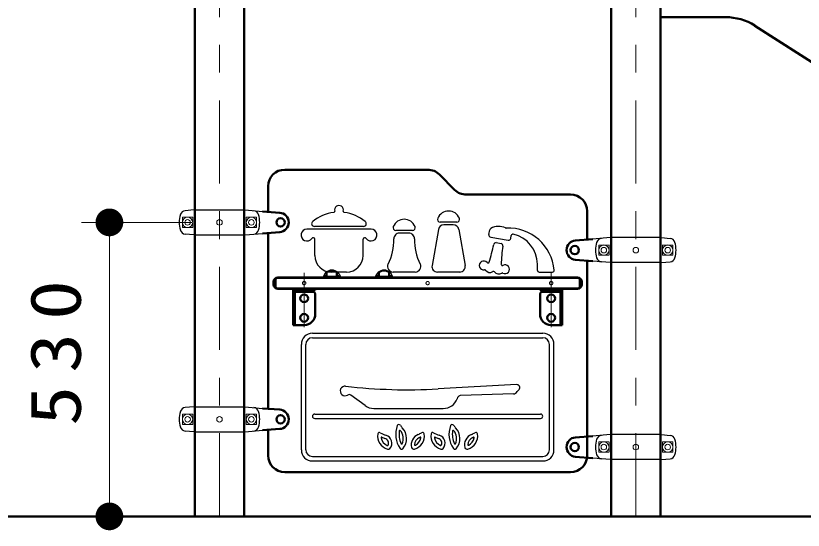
# Model space of a CAD drawing. Units: millimetres on the paper, scale 1:50. Extents: x -385 to 0, y -297 to 267.
# Drawn here: x -259.47 to -231.1, y 39.6 to 58.16 of the extents above; entities that cross this region are included whole.
import ezdxf

# ---------------------------------------------------------------- set-up
doc = ezdxf.new("R2010")
doc.units = ezdxf.units.MM
for name, pattern in [('USER1', [4.5, 2.5, -2]), ('USER2', [6, 3, -1, 1, -1]), ('USER3', [8, 3, -1, 1, -1, 1, -1])]:
    doc.linetypes.add(name, pattern=pattern)
doc.layers.add('1_50', color=140, linetype='Continuous', lineweight=50)
doc.styles.add('ＭＳ ゴシック', font='')
doc.styles.get('ＭＳ ゴシック').set_extended_font_data('MS Gothic')

# ---------------------------------------------------------------- blocks, each defined once
blk = doc.blocks.new('filled_dot')
at = {"color": 0, "linetype": 'Continuous', "lineweight": -2, "const_width": 1.25}
blk.add_lwpolyline([(-0.625, 0, 1), (0.625, 0, 1)], format="xyb", close=True, dxfattribs=at)

msp = doc.modelspace()

# ---------------------------------------------------------------- linework, layer by layer
at = {"layer": '1_50', "color": 7, "linetype": 'USER2', "lineweight": 13}
for p, q in [((-252.129, 40.105), (-252.129, 80.105)), ((-237.129, 40.105), (-237.129, 80.105)), ((-249.079, 46.924), (-249.079, 48.882)), ((-240.179, 46.924), (-240.179, 48.882))]:
    msp.add_line(p, q, dxfattribs=at)
at = {"layer": '1_50'}
for p, q in [((-253.019, 40.105), (-253.019, 79.685)), ((-251.239, 40.105), (-251.239, 79.685)), ((-238.019, 40.105), (-238.019, 79.685)), ((-236.239, 40.105), (-236.239, 79.685)), ((-236.238, 58.105), (-233.898, 58.105)), ((-232.841, 57.79), (-213.327, 45.318)), ((-249.779, 52.605), (-244.629, 52.605)), ((-244.205, 52.429), (-243.657, 51.88)), ((-250.379, 51.085), (-250.379, 52.005)), ((-243.232, 51.705), (-239.479, 51.705)), ((-250.579, 51.099), (-249.949, 51.053)), ((-238.879, 50.085), (-238.879, 51.105)), ((-250.579, 50.31), (-249.949, 50.356)), ((-250.379, 43.985), (-250.379, 50.324)), ((-238.679, 50.099), (-239.31, 50.053)), ((-238.679, 49.31), (-239.31, 49.356)), ((-238.879, 42.305), (-238.879, 49.324)), ((-250.179, 48.467), (-250.179, 48.563)), ((-250.109, 48.645), (-250.109, 48.385)), ((-250.049, 48.705), (-244.629, 48.705)), ((-250.027, 48.715), (-239.231, 48.715)), ((-239.209, 48.705), (-244.629, 48.705)), ((-239.149, 48.645), (-239.149, 48.385)), ((-239.079, 48.467), (-239.079, 48.563)), ((-250.049, 48.325), (-244.629, 48.325)), ((-250.027, 48.315), (-239.231, 48.315)), ((-249.479, 47.005), (-249.479, 48.325)), ((-249.415, 48.261), (-248.679, 48.261)), ((-249.415, 47.005), (-249.415, 48.261)), ((-248.679, 48.261), (-248.679, 48.325)), ((-239.209, 48.325), (-244.629, 48.325)), ((-240.579, 48.261), (-240.579, 48.325)), ((-239.843, 48.261), (-240.579, 48.261)), ((-239.843, 47.005), (-239.843, 48.261)), ((-239.779, 47.005), (-239.779, 48.325)), ((-249.415, 48.205), (-248.779, 48.205)), ((-248.679, 47.405), (-248.679, 48.105)), ((-240.579, 47.405), (-240.579, 48.105)), ((-239.843, 48.205), (-240.479, 48.205)), ((-249.479, 47.005), (-249.079, 47.005)), ((-239.779, 47.005), (-240.179, 47.005)), ((-250.579, 43.999), (-249.949, 43.953)), ((-250.579, 43.21), (-249.949, 43.256)), ((-250.379, 42.305), (-250.379, 43.224)), ((-238.679, 42.999), (-239.31, 42.953)), ((-238.679, 42.21), (-239.31, 42.256)), ((-239.479, 41.705), (-249.779, 41.705))]:
    msp.add_line(p, q, dxfattribs=at)
at = {"layer": '1_50', "color": 2, "lineweight": 25}
for p, q in [((-253.049, 51.155), (-253.365, 51.127)), ((-253.049, 51.155), (-251.209, 51.155)), ((-251.209, 51.155), (-250.579, 51.099)), ((-253.049, 50.255), (-253.365, 50.282)), ((-253.049, 50.255), (-251.209, 50.255)), ((-251.209, 50.255), (-250.579, 50.31)), ((-238.049, 50.155), (-238.679, 50.099)), ((-236.209, 50.155), (-238.05, 50.155)), ((-236.209, 50.155), (-235.894, 50.127)), ((-238.049, 49.255), (-238.679, 49.31)), ((-236.209, 49.255), (-238.05, 49.255)), ((-236.209, 49.255), (-235.894, 49.282)), ((-253.049, 44.055), (-253.365, 44.027)), ((-253.049, 44.055), (-251.209, 44.055)), ((-251.209, 44.055), (-250.579, 43.999)), ((-253.049, 43.155), (-253.365, 43.182)), ((-253.049, 43.155), (-251.209, 43.155)), ((-251.209, 43.155), (-250.579, 43.21)), ((-238.049, 43.055), (-238.679, 42.999)), ((-236.209, 43.055), (-238.05, 43.055)), ((-236.209, 43.055), (-235.894, 43.027)), ((-238.049, 42.155), (-238.679, 42.21)), ((-236.209, 42.155), (-238.05, 42.155)), ((-236.209, 42.155), (-235.894, 42.182))]:
    msp.add_line(p, q, dxfattribs=at)
at = {"layer": '1_50', "color": 2, "linetype": 'USER1', "lineweight": 13}
for p, q in [((-253.029, 51.135), (-253.029, 50.275)), ((-251.229, 51.135), (-251.229, 50.275)), ((-250.579, 51.099), (-249.949, 51.053)), ((-250.579, 50.31), (-249.949, 50.356)), ((-238.679, 50.099), (-239.31, 50.053)), ((-238.029, 50.135), (-238.029, 49.275)), ((-236.229, 50.135), (-236.229, 49.275)), ((-238.679, 49.31), (-239.31, 49.356)), ((-253.029, 44.035), (-253.029, 43.175)), ((-251.229, 44.035), (-251.229, 43.175)), ((-250.579, 43.999), (-249.949, 43.953)), ((-250.579, 43.21), (-249.949, 43.256)), ((-238.679, 42.999), (-239.31, 42.953)), ((-238.029, 43.035), (-238.029, 42.175)), ((-236.229, 43.035), (-236.229, 42.175)), ((-238.679, 42.21), (-239.31, 42.256))]:
    msp.add_line(p, q, dxfattribs=at)
at = {"layer": '1_50', "color": 2, "lineweight": 13}
for p, q in [((-253.464, 50.52), (-253.464, 50.889)), ((-253.095, 50.889), (-253.464, 50.889)), ((-251.164, 50.889), (-250.795, 50.889)), ((-250.795, 50.52), (-250.795, 50.889)), ((-253.095, 50.52), (-253.464, 50.52)), ((-251.164, 50.52), (-250.795, 50.52)), ((-238.464, 49.52), (-238.464, 49.889)), ((-238.095, 49.889), (-238.464, 49.889)), ((-236.164, 49.889), (-235.795, 49.889)), ((-235.795, 49.52), (-235.795, 49.889)), ((-238.095, 49.52), (-238.464, 49.52)), ((-236.164, 49.52), (-235.795, 49.52)), ((-253.464, 43.42), (-253.464, 43.789)), ((-253.095, 43.789), (-253.464, 43.789)), ((-251.164, 43.789), (-250.795, 43.789)), ((-250.795, 43.42), (-250.795, 43.789)), ((-253.095, 43.42), (-253.464, 43.42)), ((-251.164, 43.42), (-250.795, 43.42)), ((-238.464, 42.42), (-238.464, 42.789)), ((-238.095, 42.789), (-238.464, 42.789)), ((-236.164, 42.789), (-235.795, 42.789)), ((-235.795, 42.42), (-235.795, 42.789)), ((-238.095, 42.42), (-238.464, 42.42)), ((-236.164, 42.42), (-235.795, 42.42))]:
    msp.add_line(p, q, dxfattribs=at)
at = {"layer": '1_50', "color": 7, "lineweight": 13}
for p, q in [((-253.129, 50.705), (-257.096, 50.705)), ((-256.096, 50.705), (-256.096, 40.105))]:
    msp.add_line(p, q, dxfattribs=at)
at = {"layer": '1_50', "color": 131, "lineweight": 25}
for p, q in [((-246.94, 50.558), (-248.708, 50.558)), ((-243.575, 50.715), (-244.175, 50.715)), ((-243.705, 50.615), (-244.046, 50.615)), ((-246.669, 50.458), (-248.979, 50.458)), ((-245.175, 50.415), (-245.775, 50.415)), ((-245.305, 50.315), (-245.646, 50.315)), ((-244.243, 50.449), (-244.472, 49.149)), ((-243.508, 50.449), (-243.278, 49.149)), ((-242.421, 50.267), (-242.392, 50.431)), ((-241.633, 50.128), (-241.615, 50.229)), ((-248.695, 49.515), (-248.695, 50.095)), ((-246.952, 49.515), (-246.952, 50.095)), ((-242.355, 50.172), (-241.728, 50.061)), ((-242.155, 49.974), (-241.984, 49.944)), ((-240.675, 48.975), (-240.675, 49.196)), ((-247.552, 48.915), (-248.095, 48.915)), ((-245.075, 48.915), (-245.875, 48.915)), ((-243.475, 48.915), (-244.275, 48.915)), ((-240.615, 48.915), (-240.13, 48.915)), ((-248.779, 46.705), (-240.479, 46.705)), ((-248.779, 46.545), (-240.479, 46.545)), ((-249.179, 42.505), (-249.179, 46.305)), ((-249.019, 42.505), (-249.019, 46.305)), ((-240.239, 42.505), (-240.239, 46.305)), ((-240.079, 42.505), (-240.079, 46.305)), ((-241.424, 44.857), (-244.254, 44.7)), ((-246.886, 44.099), (-247.393, 44.475)), ((-243.548, 44.387), (-243.565, 44.341)), ((-241.532, 44.522), (-243.449, 44.458)), ((-246.569, 43.995), (-244.064, 43.995)), ((-248.699, 43.795), (-240.559, 43.795)), ((-248.699, 43.635), (-240.559, 43.635)), ((-248.779, 42.265), (-240.479, 42.265)), ((-248.779, 42.105), (-240.479, 42.105))]:
    msp.add_line(p, q, dxfattribs=at)
at = {"layer": '1_50', "color": 4, "lineweight": 25}
for p, q in [((-248.285, 48.755), (-248.285, 48.91)), ((-248.249, 48.755), (-248.249, 48.893)), ((-247.909, 48.755), (-247.909, 48.893)), ((-247.873, 48.755), (-247.873, 48.91)), ((-246.405, 48.755), (-246.405, 48.91)), ((-246.369, 48.755), (-246.369, 48.893)), ((-246.029, 48.755), (-246.029, 48.893)), ((-245.993, 48.755), (-245.993, 48.91)), ((-247.759, 48.705), (-248.399, 48.705)), ((-248.325, 48.705), (-248.325, 48.801)), ((-247.873, 48.755), (-248.285, 48.755)), ((-248.162, 48.705), (-248.162, 48.755)), ((-247.996, 48.705), (-247.996, 48.755)), ((-247.833, 48.705), (-247.833, 48.801)), ((-245.879, 48.705), (-246.519, 48.705)), ((-246.445, 48.705), (-246.445, 48.801)), ((-245.993, 48.755), (-246.405, 48.755)), ((-246.282, 48.705), (-246.282, 48.755)), ((-246.116, 48.705), (-246.116, 48.755)), ((-245.953, 48.705), (-245.953, 48.801))]:
    msp.add_line(p, q, dxfattribs=at)
at = {"layer": '1_50', "color": 7, "linetype": 'USER3', "lineweight": 13}
for p, q in [((-250.109, 48.645), (-250.109, 48.385)), ((-250.049, 48.705), (-244.629, 48.705)), ((-239.209, 48.705), (-244.629, 48.705)), ((-239.149, 48.645), (-239.149, 48.385)), ((-250.049, 48.325), (-244.629, 48.325)), ((-239.209, 48.325), (-244.629, 48.325))]:
    msp.add_line(p, q, dxfattribs=at)
at = {"layer": '1_50', "color": 7, "linetype": 'USER1', "lineweight": 13}
for p, q in [((-249.415, 48.261), (-249.415, 48.325)), ((-239.843, 48.261), (-239.843, 48.325)), ((-249.415, 48.205), (-249.479, 48.205)), ((-239.843, 48.205), (-239.779, 48.205))]:
    msp.add_line(p, q, dxfattribs=at)
at = {"layer": '1_50', "color": 7}
msp.add_line((-195.56, 40.105), (-283.927, 40.105), dxfattribs=at)
at = {"layer": '1_50', "color": 2, "lineweight": 13}
for centre, radius in [((-253.279, 50.705), 0.185), ((-253.279, 50.705), 0.1), ((-252.129, 50.705), 0.1), ((-250.979, 50.705), 0.185), ((-250.979, 50.705), 0.1), ((-238.279, 49.705), 0.185), ((-238.279, 49.705), 0.1), ((-237.129, 49.705), 0.1), ((-235.979, 49.705), 0.185), ((-235.979, 49.705), 0.1), ((-253.279, 43.605), 0.185), ((-253.279, 43.605), 0.1), ((-252.129, 43.605), 0.1), ((-250.979, 43.605), 0.185), ((-250.979, 43.605), 0.1), ((-238.279, 42.605), 0.185), ((-238.279, 42.605), 0.1), ((-237.129, 42.605), 0.1), ((-235.979, 42.605), 0.185), ((-235.979, 42.605), 0.1)]:
    msp.add_circle(centre, radius, dxfattribs=at)
at = {"layer": '1_50'}
for centre, radius in [((-249.929, 50.705), 0.15), ((-239.329, 49.705), 0.15), ((-249.079, 47.965), 0.14), ((-240.179, 47.965), 0.14), ((-249.079, 47.265), 0.14), ((-240.179, 47.265), 0.14), ((-249.929, 43.605), 0.15), ((-239.329, 42.605), 0.15)]:
    msp.add_circle(centre, radius, dxfattribs=at)
at = {"layer": '1_50', "color": 2, "linetype": 'USER1', "lineweight": 13}
for centre in [(-249.929, 50.705), (-239.329, 49.705), (-249.929, 43.605), (-239.329, 42.605)]:
    msp.add_circle(centre, 0.15, dxfattribs=at)
at = {"layer": '1_50', "color": 7, "linetype": 'USER1', "lineweight": 13}
for centre, radius in [((-249.079, 48.515), 0.06), ((-244.629, 48.515), 0.06), ((-240.179, 48.515), 0.06), ((-249.079, 47.965), 0.14), ((-240.179, 47.965), 0.14), ((-249.079, 47.265), 0.14), ((-240.179, 47.265), 0.14)]:
    msp.add_circle(centre, radius, dxfattribs=at)
at = {"layer": '1_50'}
for centre, radius, start, end in [((-233.898, 56.105), 2, 57.9686, 90), ((-249.779, 52.005), 0.6, 90, 180), ((-244.629, 52.005), 0.6, 45, 90), ((-243.232, 52.305), 0.6, 225, 270), ((-239.479, 51.105), 0.6, 0, 90), ((-249.983, 50.705), 0.35, 274.2104, 85.7896), ((-239.276, 49.705), 0.35, 94.2104, 265.7896), ((-250.027, 48.563), 0.152, 90, 180), ((-250.049, 48.645), 0.06, 90, 180), ((-239.231, 48.563), 0.152, 0, 90), ((-239.209, 48.645), 0.06, 0, 90), ((-250.027, 48.467), 0.152, 180, 270), ((-250.049, 48.385), 0.06, 180, 270), ((-239.231, 48.467), 0.152, 270, 0), ((-239.209, 48.385), 0.06, 270, 0), ((-248.779, 48.105), 0.1, 0, 90), ((-240.479, 48.105), 0.1, 90, 180), ((-249.079, 47.405), 0.4, 270, 0), ((-240.179, 47.405), 0.4, 180, 270), ((-249.983, 43.605), 0.35, 274.2104, 85.7896), ((-239.276, 42.605), 0.35, 94.2104, 265.7896), ((-249.779, 42.305), 0.6, 180, 270), ((-239.479, 42.305), 0.6, 270, 0)]:
    msp.add_arc(centre, radius, start, end, dxfattribs=at)
at = {"layer": '1_50', "color": 2, "lineweight": 25}
for centre, radius, start, end in [((-253.348, 50.928), 0.2, 95, 163.8038), ((-250.911, 50.928), 0.2, 16.1962, 85), ((-252.579, 50.705), 1, 163.8038, 196.1962), ((-251.679, 50.705), 1, 343.8037, 16.1962), ((-253.348, 50.481), 0.2, 196.1962, 265), ((-250.911, 50.481), 0.2, 275, 343.8037), ((-237.579, 49.705), 1, 163.8038, 196.1962), ((-238.348, 49.928), 0.2, 95, 163.8038), ((-235.911, 49.928), 0.2, 16.1962, 85), ((-236.679, 49.705), 1, 343.8037, 16.1962), ((-238.348, 49.481), 0.2, 196.1962, 265), ((-235.911, 49.481), 0.2, 275, 343.8037), ((-253.348, 43.828), 0.2, 95, 163.8038), ((-250.911, 43.828), 0.2, 16.1962, 85), ((-252.579, 43.605), 1, 163.8038, 196.1962), ((-251.679, 43.605), 1, 343.8037, 16.1962), ((-253.348, 43.381), 0.2, 196.1962, 265), ((-250.911, 43.381), 0.2, 275, 343.8037), ((-237.579, 42.605), 1, 163.8038, 196.1962), ((-238.348, 42.828), 0.2, 95, 163.8038), ((-235.911, 42.828), 0.2, 16.1962, 85), ((-236.679, 42.605), 1, 343.8037, 16.1962), ((-238.348, 42.381), 0.2, 196.1962, 265), ((-235.911, 42.381), 0.2, 275, 343.8037)]:
    msp.add_arc(centre, radius, start, end, dxfattribs=at)
at = {"layer": '1_50', "color": 2, "linetype": 'USER1', "lineweight": 13}
for centre, radius, start, end in [((-251.209, 51.135), 0.02, 88.0111, 180), ((-249.979, 50.705), 0.35, 275, 85), ((-251.209, 50.275), 0.02, 180, 270), ((-239.28, 49.705), 0.35, 95, 265), ((-238.049, 50.135), 0.02, 0, 91.9889), ((-238.049, 49.275), 0.02, 270, 0), ((-251.209, 44.035), 0.02, 88.0111, 180), ((-249.979, 43.605), 0.35, 275, 85), ((-251.209, 43.175), 0.02, 180, 270), ((-239.28, 42.605), 0.35, 95, 265), ((-238.049, 43.035), 0.02, 0, 91.9889), ((-238.049, 42.175), 0.02, 270, 0)]:
    msp.add_arc(centre, radius, start, end, dxfattribs=at)
at = {"layer": '1_50', "color": 131, "lineweight": 25}
for centre, radius, start, end in [((-248.017, 51.102), 0.04, 277.2173, 15.1224), ((-247.824, 51.154), 0.16, 344.8776, 195.1224), ((-247.631, 51.102), 0.04, 164.8776, 262.7827), ((-243.875, 50.69), 0.425, 22.6199, 157.3801), ((-247.824, 49.577), 1.497, 97.2173, 129.2685), ((-247.824, 49.577), 1.497, 50.7315, 82.7827), ((-245.475, 50.39), 0.425, 22.6199, 157.3801), ((-244.175, 50.815), 0.1, 157.3801, 270), ((-243.575, 50.815), 0.1, 270, 22.6199), ((-248.708, 50.658), 0.1, 129.2685, 270), ((-246.94, 50.658), 0.1, 270, 50.7315), ((-245.775, 50.515), 0.1, 157.3801, 270), ((-245.175, 50.515), 0.1, 270, 22.6199), ((-244.046, 50.415), 0.2, 90, 170), ((-243.705, 50.415), 0.2, 10, 90), ((-242.069, 49.959), 0.6, 65.7957, 117.872), ((-241.799, 50.561), 0.06, 245.7957, 272.3453), ((-248.979, 50.248), 0.211, 90, 325.7376), ((-246.669, 50.248), 0.211, 214.2624, 90), ((-245.646, 50.115), 0.2, 90, 180.8405), ((-245.305, 50.115), 0.2, 359.1595, 90), ((-242.34, 50.252), 0.082, 170, 260), ((-242.311, 50.417), 0.082, 117.872, 170), ((-241.728, 48.838), 1.664, 4.8907, 92.3453), ((-241.556, 50.219), 0.06, 77.519, 170), ((-241.783, 49.196), 1.107, 0, 77.519), ((-248.755, 50.095), 0.06, 0, 145.7376), ((-246.892, 50.095), 0.06, 34.2624, 180), ((-247.804, 50.083), 1.958, 333.3383, 0.8405), ((-243.147, 50.083), 1.958, 179.1595, 206.6617), ((-242.169, 49.893), 0.082, 80, 169.0755), ((-241.998, 49.863), 0.082, 350.9245, 80), ((-241.714, 50.142), 0.082, 260, 350), ((-247.159, 50.856), 5, 341.4849, 349.0755), ((-236.98, 49.061), 5, 170.9245, 178.5151), ((-248.095, 49.515), 0.6, 180, 270), ((-247.552, 49.515), 0.6, 270, 0), ((-245.875, 49.115), 0.2, 153.3383, 270), ((-245.075, 49.115), 0.2, 270, 26.6617), ((-244.275, 49.115), 0.2, 170, 270), ((-243.475, 49.115), 0.2, 270, 10), ((-242.607, 49.151), 0.16, 40.5228, 279.7956), ((-242.455, 49.281), 0.04, 220.5228, 341.4849), ((-241.938, 49.19), 0.04, 178.5151, 299.4772), ((-241.84, 49.016), 0.16, 240.2044, 119.4772), ((-242.573, 48.954), 0.04, 37.5147, 99.7956), ((-242.383, 49.1), 0.2, 217.5146, 301.8103), ((-242.257, 48.896), 0.04, 38.1897, 121.8103), ((-242.068, 49.045), 0.2, 218.1897, 302.4853), ((-241.939, 48.842), 0.04, 60.2044, 122.4853), ((-240.615, 48.975), 0.06, 180, 270), ((-240.13, 48.975), 0.06, 270, 4.8907), ((-248.779, 46.305), 0.4, 90, 180), ((-248.779, 46.305), 0.24, 90, 180), ((-240.479, 46.305), 0.4, 0, 90), ((-240.479, 46.305), 0.24, 0, 90), ((-241.418, 44.748), 0.109, 319.771, 93.1666), ((-247.605, 44.628), 0.173, 83.3958, 301.4065), ((-245.334, 64.236), 19.566, 263.3958, 273.1666), ((-241.536, 44.631), 0.109, 271.8867, 309.8055), ((-242.148, 45.365), 1.065, 309.8055, 319.771), ((-247.458, 44.387), 0.109, 53.4469, 121.4065), ((-244.064, 44.527), 0.532, 270, 339.5824), ((-243.446, 44.349), 0.109, 93.978, 159.5824), ((-246.569, 44.527), 0.532, 233.4469, 270), ((-248.699, 43.715), 0.08, 90, 270), ((-240.559, 43.715), 0.08, 270, 90), ((-245.665, 43.356), 0.062, 32.7624, 159.5223), ((-243.745, 43.356), 0.062, 32.7624, 159.5223), ((-246.366, 43.07), 0.062, 58.9683, 171.8182), ((-244.88, 43.063), 0.9, 159.5223, 214.6239), ((-244.88, 43.063), 0.78, 170.5225, 205.5521), ((-245.63, 43.188), 0.02, 41.0333, 170.5225), ((-245.946, 42.912), 0.44, 335.0414, 41.0333), ((-245.108, 43.714), 0.6, 212.7624, 223.7395), ((-245.946, 42.912), 0.56, 319.1773, 43.7395), ((-244.813, 43.07), 0.062, 8.1818, 121.0317), ((-244.446, 43.07), 0.062, 58.9683, 171.8182), ((-242.96, 43.063), 0.9, 159.5223, 214.6239), ((-242.96, 43.063), 0.78, 170.5225, 205.5521), ((-243.71, 43.188), 0.02, 41.0333, 170.5225), ((-244.026, 42.912), 0.44, 335.0414, 41.0333), ((-243.188, 43.714), 0.6, 212.7624, 223.7395), ((-244.026, 42.912), 0.56, 319.1773, 43.7395), ((-242.893, 43.07), 0.062, 8.1818, 121.0317), ((-245.933, 43.007), 0.5, 171.8182, 253.4646), ((-245.87, 43.894), 0.9, 238.9683, 253.0887), ((-246.286, 42.941), 0.02, 66.4099, 190.6344), ((-245.933, 43.007), 0.38, 190.6344, 246.6965), ((-245.87, 43.894), 1.02, 246.4099, 253.0887), ((-246.219, 42.746), 0.18, 334.3821, 73.0887), ((-246.219, 42.746), 0.3, 320.2971, 73.0887), ((-244.82, 42.689), 0.4, 112.0685, 195.0573), ((-245.246, 43.007), 0.5, 286.5355, 8.1818), ((-244.82, 42.689), 0.28, 112.0685, 180.2897), ((-245.246, 43.007), 0.38, 297.4681, 349.3656), ((-245.309, 43.894), 0.9, 292.0685, 301.0317), ((-245.309, 43.894), 1.02, 292.0685, 293.5901), ((-244.893, 42.941), 0.02, 349.3656, 113.5901), ((-244.013, 43.007), 0.5, 171.8182, 253.4646), ((-243.95, 43.894), 0.9, 238.9683, 253.0887), ((-244.366, 42.941), 0.02, 66.4099, 190.6344), ((-244.013, 43.007), 0.38, 190.6344, 246.6965), ((-243.95, 43.894), 1.02, 246.4099, 253.0887), ((-244.299, 42.746), 0.18, 334.3821, 73.0887), ((-244.299, 42.746), 0.3, 320.2971, 73.0887), ((-242.9, 42.689), 0.4, 112.0685, 195.0573), ((-243.326, 43.007), 0.5, 286.5355, 8.1818), ((-242.9, 42.689), 0.28, 112.0685, 180.2897), ((-243.326, 43.007), 0.38, 297.4681, 349.3656), ((-243.389, 43.894), 0.9, 292.0685, 301.0317), ((-243.389, 43.894), 1.02, 292.0685, 293.5901), ((-242.973, 42.941), 0.02, 349.3656, 113.5901), ((-246.075, 42.677), 0.02, 246.6965, 334.3821), ((-245.566, 42.735), 0.02, 205.5521, 335.0414), ((-245.127, 42.607), 0.082, 195.0573, 286.5355), ((-245.08, 42.688), 0.02, 180.2897, 297.4681), ((-244.155, 42.677), 0.02, 246.6965, 334.3821), ((-243.646, 42.735), 0.02, 205.5521, 335.0414), ((-243.207, 42.607), 0.082, 195.0573, 286.5355), ((-243.16, 42.688), 0.02, 180.2897, 297.4681), ((-248.779, 42.505), 0.4, 180, 270), ((-248.779, 42.505), 0.24, 180, 270), ((-246.051, 42.607), 0.082, 253.4646, 320.2971), ((-245.569, 42.587), 0.062, 214.6239, 319.1773), ((-244.131, 42.607), 0.082, 253.4646, 320.2971), ((-243.649, 42.587), 0.062, 214.6239, 319.1773), ((-240.479, 42.505), 0.24, 270, 0), ((-240.479, 42.505), 0.4, 270, 0)]:
    msp.add_arc(centre, radius, start, end, dxfattribs=at)
at = {"layer": '1_50', "color": 2, "lineweight": 13}
for centre, start, end in [((-255.655, 50.705), 355.8705, 4.1295), ((-248.604, 50.705), 175.8705, 184.1295), ((-240.655, 49.705), 355.8705, 4.1295), ((-233.604, 49.705), 175.8705, 184.1295), ((-255.655, 43.605), 355.8705, 4.1295), ((-248.604, 43.605), 175.8705, 184.1295), ((-240.655, 42.605), 355.8705, 4.1295), ((-233.604, 42.605), 175.8705, 184.1295)]:
    msp.add_arc(centre, 2.567, start, end, dxfattribs=at)
at = {"layer": '1_50', "color": 4, "lineweight": 25}
for centre, radius, start, end in [((-248.079, 48.662), 0.323, 7.6281, 172.3718), ((-248.079, 48.662), 0.287, 53.6562, 126.3438), ((-246.199, 48.662), 0.323, 7.6281, 172.3718), ((-246.199, 48.662), 0.287, 53.6562, 126.3438), ((-248.079, 48.662), 0.283, 150.4234, 171.2853), ((-248.079, 48.662), 0.283, 8.7147, 29.5766), ((-246.199, 48.662), 0.283, 150.4234, 171.2853), ((-246.199, 48.662), 0.283, 8.7147, 29.5766)]:
    msp.add_arc(centre, radius, start, end, dxfattribs=at)
at = {"layer": '1_50', "color": 7, "linetype": 'USER3', "lineweight": 13}
for centre, start, end in [((-250.049, 48.645), 90, 180), ((-239.209, 48.645), 0, 90), ((-250.049, 48.385), 180, 270), ((-239.209, 48.385), 270, 0)]:
    msp.add_arc(centre, 0.06, start, end, dxfattribs=at)

# ---------------------------------------------------------------- block references
at = {"layer": '1_50', "color": 7, "lineweight": 13, "xscale": 0.4, "yscale": 0.4}
for p, rotation in [((-256.096, 50.705), 270), ((-256.096, 40.105), 90)]:
    msp.add_blockref('filled_dot', p, dxfattribs=dict(at, rotation=rotation))

# ---------------------------------------------------------------- texts
at = {"layer": '1_50', "color": 7, "insert": (-257.096, 46.235), "char_height": 1.833, "attachment_point": 8, "rotation": 90, "style": 'ＭＳ ゴシック'}
msp.add_mtext('\\T1.33;\\W1.15;530', dxfattribs=at)

doc.saveas('drawing.dxf')
